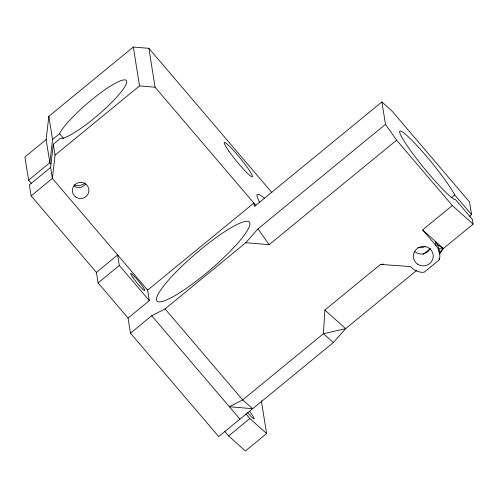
<?xml version="1.0" encoding="UTF-8"?>
<svg xmlns="http://www.w3.org/2000/svg" width="498" height="498" viewBox="0 0 498 498"><rect width="100%" height="100%" fill="white"/><g stroke="black" fill="none" stroke-linecap="round" stroke-linejoin="round"><path stroke-width="0.75" d="M383.628 264.183L380.54 264.407L324.877 310.042L323.42 333.735L242.682 399.925L229.354 406.742L252.685 408.702L242.682 399.925L165.062 308.909L151.734 315.726L130.488 333.15L218.69 436.572L333.423 342.512L345.624 328.661L416.664 270.414M50.864 163.929L49.856 162.746L46.146 139.589L48.841 116.295L133.333 47.024L148.883 48.331L271.846 192.558M48.841 116.295L52.551 139.471L49.856 162.746L28.61 180.164L31.629 183.712M130.488 333.15L128.067 318.06L149.313 300.643L147.632 290.147L52.371 178.44L50.609 167.465L53.305 144.171L60.308 138.432A44.21 7.893 -40.5 0 0 113.451 100.608A44.21 7.893 -40.5 0 0 111.073 85.743A44.21 7.893 -40.5 0 0 59.555 133.732L52.551 139.471M53.305 144.171L55.06 155.139L52.371 178.44L31.125 195.863L96.394 272.4L98.081 282.895L128.067 318.06M380.54 264.407L410.57 266.598A16.577 16.216 -9.1 0 0 421.787 272.313L424.19 272.207L439.28 259.832L439.815 257.534A16.577 16.216 -9.1 0 0 436.061 245.695L435.37 241.368L437.674 244.941L438.956 248.975L439.093 252.505M439.454 254.241L443.357 248.533L473.1 224.15L472.334 219.35L455.489 199.605A44.21 4.706 50.7 0 1 412.854 153.739A44.21 4.706 50.7 0 1 410.47 138.874A44.21 4.706 50.7 0 1 454.742 194.911L471.581 214.65L469.184 216.618M165.062 308.909L245.8 242.719L257.995 228.862L385.477 124.357L381.885 101.947L254.41 206.458L253.862 203.053L147.632 290.147M439.591 252.685L443.357 248.533L422.609 229.92L452.352 205.531L473.1 224.15M46.146 139.589L24.9 157.007L28.61 180.164M55.06 155.139L139.515 85.911L155.071 87.218L255.879 205.419M50.609 167.465L29.363 184.883L31.125 195.863M96.394 272.4L117.64 254.976L119.327 265.478L149.313 300.643M98.081 282.895L119.327 265.478M245.8 242.719L269.125 244.68L396.601 140.168L385.477 124.357M451.736 197.376L454.742 194.911M423.039 254.447L430.228 248.552M228.626 435.962L249.871 418.544L266.604 433.559L245.358 450.976L228.626 435.962L224.673 431.33M438.956 248.975L443.357 248.533L437.674 244.941M333.423 342.512L323.42 333.735L345.624 328.661L324.877 310.042M381.885 101.947L391.926 110.954L469.546 201.97L471.581 214.65M396.601 140.168L452.352 205.531M422.609 229.92L436.061 245.695M59.555 133.732L63.588 138.456M245.919 413.913L249.871 418.544M151.734 315.726L239.936 419.154M257.995 228.862L269.125 244.68M439.049 258.394L439.28 259.832M261.369 400.871L266.604 433.559M148.883 48.331L155.071 87.218M133.333 47.024L139.515 85.911M425.385 246.255A8.292 8.105 -9.1 0 1 417.791 247.245M430.216 248.795A9.948 9.73 -9.1 0 1 414.666 251.502M85.644 184.111A8.292 8.105 -9.1 0 1 74.096 186.121M259.719 202.35A60.787 6.474 50.7 0 1 264.413 198.223M85.177 183.009A11.056 10.8 -7.8 0 1 79.985 185.381L77.103 185.505A11.049 10.807 -8.2 0 1 74.289 184.895M249.473 411.304A11.049 1.177 50.7 0 1 254.098 418.793A11.049 1.177 50.7 0 1 247.469 412.506M417.573 264.133A9.948 9.73 -9.1 0 0 433.216 256.98A9.948 9.73 -9.1 0 0 419.16 247.332A9.948 9.73 -9.1 0 0 417.573 264.133M75.852 197.09A8.292 8.105 -9.1 0 0 88.887 191.126A8.292 8.105 -9.1 0 0 77.178 183.09A8.292 8.105 -9.1 0 0 75.852 197.09M181.515 291.598A60.787 10.856 -40.5 0 0 249.896 223.309A60.787 10.856 -40.5 0 0 178.054 269.984A60.787 10.856 -40.5 0 0 181.515 291.598M132.997 277.741A11.049 1.177 50.7 0 0 144.638 290.571A11.049 1.177 50.7 0 0 135.556 277.654A11.049 1.177 50.7 0 0 132.997 277.741M228.862 151.124A22.105 2.353 50.7 0 0 252.144 176.778A22.105 2.353 50.7 0 0 233.973 150.95A22.105 2.353 50.7 0 0 228.862 151.124"/></g></svg>
